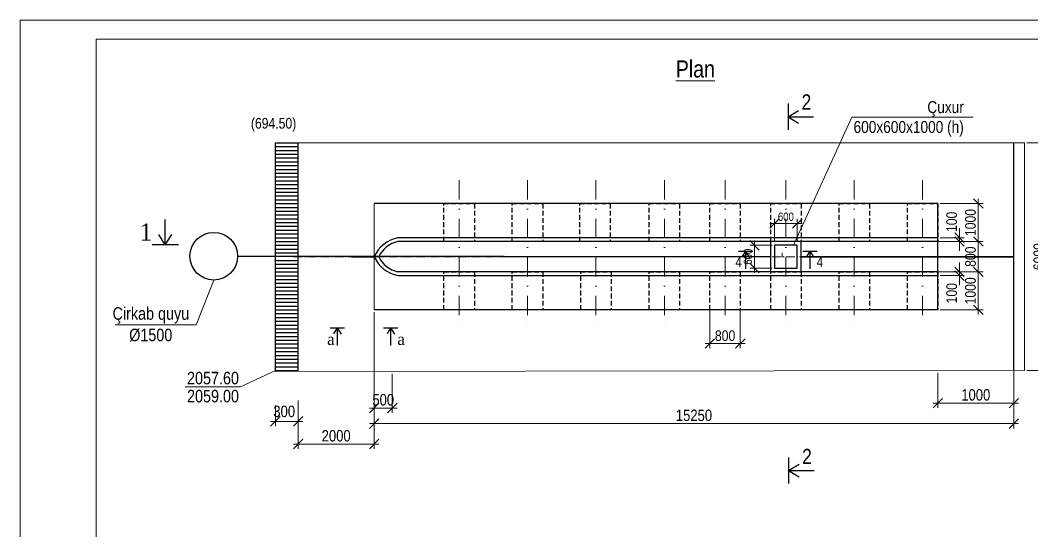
# Model space of a CAD drawing. Header units: millimetres. Extents: x -23631 to 2610815, y 484233 to 2921318.
# Drawn here: x 1736455 to 1763113, y 1462860 to 1476336 of the extents above; entities that cross this region are included whole.
import ezdxf

# ---------------------------------------------------------------- set-up
doc = ezdxf.new("R2010")
doc.units = ezdxf.units.MM
for name, pattern in [('ACAD_ISO10W100', [18, 12, -3, 0, -3]), ('DASHDOTX2', [50.8, 25.4, -12.7, 0, -12.7]), ('DASHEDX2', [38.1, 25.4, -12.7])]:
    doc.linetypes.add(name, pattern=pattern)
doc.layers.add('перегородка', color=130, linetype='Continuous', lineweight=20)
doc.styles.add('style1', font='arial.ttf')
doc.styles.add('style6', font='ARIALN.TTF', dxfattribs={"height": 300})
doc.styles.add('Times New Roman', font='times.ttf')
doc.dimstyles.new('DIM_100', dxfattribs={"dimscale": 100, "dimtxt": 2.5, "dimasz": 2.5, "dimexe": 1.25, "dimexo": 0.625, "dimtad": 1, "dimdec": 0, "dimtxsty": 'style1', "dimblk": 'OBLIQUE', "dimcen": 2.5, "dimdle": 1.25, "dimclrd": 251, "dimclre": 251, "dimaunit": 1, "dimadec": 3, "dimazin": 0, "dimtfac": 1, "dimtdec": 0, "dimtmove": 1, "dimatfit": 3, "dimfxl": 1.25, "dimlwd": 5, "dimlwe": 5, "dimarcsym": 0})

# ---------------------------------------------------------------- blocks, each defined once
blk = doc.blocks.new('_Oblique')
at = {"color": 0, "linetype": 'ByBlock', "lineweight": -2}
blk.add_line((-0.5, -0.5), (0.5, 0.5), dxfattribs=at)
blk = doc.blocks.new('*D34')
at = {"color": 251, "lineweight": 5, "transparency": 16777216}
for p, q in [((1760613, 1467044), (1760613, 1466125)), ((1762613, 1467044), (1762613, 1466125))]:
    blk.add_line(p, q, dxfattribs=at)
at = {"color": 251, "linetype": 'ByBlock', "lineweight": 5, "transparency": 16777216}
blk.add_line((1762738, 1466250), (1760488, 1466250), dxfattribs=at)
at = {"layer": 'Defpoints', "color": 0, "transparency": 16777216}
for p in [(1760613, 1467107), (1762613, 1467107), (1760613, 1466250)]:
    blk.add_point(p, dxfattribs=at)
at = {"color": 251, "lineweight": 5, "transparency": 16777216, "xscale": 250, "yscale": 250, "zscale": 250, "rotation": 180}
blk.add_blockref('_Oblique', (1760613, 1466250), dxfattribs=at)
at = {"color": 251, "lineweight": 5, "transparency": 16777216, "xscale": 250, "yscale": 250, "zscale": 250}
blk.add_blockref('_Oblique', (1762613, 1466250), dxfattribs=at)
at = {"color": 0, "transparency": 16777216, "insert": (1761613, 1466465), "char_height": 300, "attachment_point": 5, "style": 'style6'}
blk.add_mtext('1000', dxfattribs=at)
blk = doc.blocks.new('*D36')
at = {"color": 251, "lineweight": 5, "transparency": 16777216}
for p, q in [((1760614, 1470507), (1761804, 1470507)), ((1760614, 1469707), (1761804, 1469707))]:
    blk.add_line(p, q, dxfattribs=at)
at = {"color": 251, "linetype": 'ByBlock', "lineweight": 5, "transparency": 16777216}
blk.add_line((1761679, 1470632), (1761679, 1469582), dxfattribs=at)
at = {"layer": 'Defpoints', "color": 0, "transparency": 16777216}
for p in [(1760551, 1470507), (1760551, 1469707), (1761679, 1469707)]:
    blk.add_point(p, dxfattribs=at)
at = {"color": 251, "lineweight": 5, "transparency": 16777216, "xscale": 250, "yscale": 250, "zscale": 250}
for p, rotation in [((1761679, 1470507), 90), ((1761679, 1469707), 270)]:
    blk.add_blockref('_Oblique', p, dxfattribs=dict(at, rotation=rotation))
at = {"color": 0, "transparency": 16777216, "insert": (1761474, 1470107), "char_height": 300, "attachment_point": 5, "rotation": 90, "style": 'style6'}
blk.add_mtext('{\\H0.93333x;800}', dxfattribs=at)
blk = doc.blocks.new('*D37')
at = {"color": 251, "lineweight": 5, "transparency": 16777216}
for p, q in [((1754613, 1468694), (1754613, 1467693)), ((1755413, 1468694), (1755413, 1467693))]:
    blk.add_line(p, q, dxfattribs=at)
at = {"color": 251, "linetype": 'ByBlock', "lineweight": 5, "transparency": 16777216}
blk.add_line((1755538, 1467818), (1754488, 1467818), dxfattribs=at)
at = {"layer": 'Defpoints', "color": 0, "transparency": 16777216}
for p in [(1754613, 1468757), (1755413, 1468757), (1754613, 1467818)]:
    blk.add_point(p, dxfattribs=at)
at = {"color": 251, "lineweight": 5, "transparency": 16777216, "xscale": 250, "yscale": 250, "zscale": 250, "rotation": 180}
blk.add_blockref('_Oblique', (1754613, 1467818), dxfattribs=at)
at = {"color": 251, "lineweight": 5, "transparency": 16777216, "xscale": 250, "yscale": 250, "zscale": 250}
blk.add_blockref('_Oblique', (1755413, 1467818), dxfattribs=at)
at = {"color": 0, "transparency": 16777216, "insert": (1755013, 1468024), "char_height": 300, "attachment_point": 5, "style": 'style6'}
blk.add_mtext('{\\H0.93333x;800}', dxfattribs=at)
blk = doc.blocks.new('*D38')
at = {"color": 251, "lineweight": 5, "transparency": 16777216}
for p, q in [((1760676, 1471507), (1761804, 1471507)), ((1760676, 1470507), (1761804, 1470507))]:
    blk.add_line(p, q, dxfattribs=at)
at = {"color": 251, "linetype": 'ByBlock', "lineweight": 5, "transparency": 16777216}
blk.add_line((1761679, 1471632), (1761679, 1470382), dxfattribs=at)
at = {"layer": 'Defpoints', "color": 0, "transparency": 16777216}
for p in [(1760613, 1471507), (1760613, 1470507), (1761679, 1470507)]:
    blk.add_point(p, dxfattribs=at)
at = {"color": 251, "lineweight": 5, "transparency": 16777216, "xscale": 250, "yscale": 250, "zscale": 250}
for p, rotation in [((1761679, 1471507), 90), ((1761679, 1470507), 270)]:
    blk.add_blockref('_Oblique', p, dxfattribs=dict(at, rotation=rotation))
at = {"color": 0, "transparency": 16777216, "insert": (1761474, 1471007), "char_height": 300, "attachment_point": 5, "rotation": 90, "style": 'style6'}
blk.add_mtext('{\\H0.93333x;1000}', dxfattribs=at)
blk = doc.blocks.new('*D39')
at = {"color": 251, "lineweight": 5, "transparency": 16777216}
for p, q in [((1760676, 1469707), (1761804, 1469707)), ((1760676, 1468707), (1761804, 1468707))]:
    blk.add_line(p, q, dxfattribs=at)
at = {"color": 251, "linetype": 'ByBlock', "lineweight": 5, "transparency": 16777216}
blk.add_line((1761679, 1469832), (1761679, 1468582), dxfattribs=at)
at = {"layer": 'Defpoints', "color": 0, "transparency": 16777216}
for p in [(1760613, 1469707), (1760613, 1468707), (1761679, 1468707)]:
    blk.add_point(p, dxfattribs=at)
at = {"color": 251, "lineweight": 5, "transparency": 16777216, "xscale": 250, "yscale": 250, "zscale": 250}
for p, rotation in [((1761679, 1469707), 90), ((1761679, 1468707), 270)]:
    blk.add_blockref('_Oblique', p, dxfattribs=dict(at, rotation=rotation))
at = {"color": 0, "transparency": 16777216, "insert": (1761474, 1469207), "char_height": 300, "attachment_point": 5, "rotation": 90, "style": 'style6'}
blk.add_mtext('{\\H0.93333x;1000}', dxfattribs=at)
blk = doc.blocks.new('*D40')
at = {"color": 251, "linetype": 'ByBlock', "lineweight": 5, "transparency": 16777216}
for p, q in [((1761184, 1470607), (1761184, 1470857)), ((1761184, 1470507), (1761184, 1470607)), ((1761184, 1470507), (1761184, 1470257))]:
    blk.add_line(p, q, dxfattribs=at)
at = {"color": 251, "lineweight": 5, "transparency": 16777216}
for p, q in [((1760676, 1470607), (1761309, 1470607)), ((1760676, 1470507), (1761309, 1470507))]:
    blk.add_line(p, q, dxfattribs=at)
at = {"layer": 'Defpoints', "color": 0, "transparency": 16777216}
for p in [(1760613, 1470607), (1760613, 1470507), (1761184, 1470607)]:
    blk.add_point(p, dxfattribs=at)
at = {"color": 251, "lineweight": 5, "transparency": 16777216, "xscale": 250, "yscale": 250, "zscale": 250}
for p, rotation in [((1761184, 1470607), 270), ((1761184, 1470507), 90)]:
    blk.add_blockref('_Oblique', p, dxfattribs=dict(at, rotation=rotation))
at = {"color": 0, "transparency": 16777216, "insert": (1760979, 1471025), "char_height": 300, "attachment_point": 5, "rotation": 90, "style": 'style6'}
blk.add_mtext('{\\H0.93333x;100}', dxfattribs=at)
blk = doc.blocks.new('*D41')
at = {"color": 251, "linetype": 'ByBlock', "lineweight": 5, "transparency": 16777216}
for p, q in [((1761184, 1469707), (1761184, 1469957)), ((1761184, 1469707), (1761184, 1469607)), ((1761184, 1469607), (1761184, 1469357))]:
    blk.add_line(p, q, dxfattribs=at)
at = {"color": 251, "lineweight": 5, "transparency": 16777216}
for p, q in [((1760676, 1469707), (1761309, 1469707)), ((1760676, 1469607), (1761309, 1469607))]:
    blk.add_line(p, q, dxfattribs=at)
at = {"layer": 'Defpoints', "color": 0, "transparency": 16777216}
for p in [(1760613, 1469707), (1760613, 1469607), (1761184, 1469607)]:
    blk.add_point(p, dxfattribs=at)
at = {"color": 251, "lineweight": 5, "transparency": 16777216, "xscale": 250, "yscale": 250, "zscale": 250}
for p, rotation in [((1761184, 1469707), 270), ((1761184, 1469607), 90)]:
    blk.add_blockref('_Oblique', p, dxfattribs=dict(at, rotation=rotation))
at = {"color": 0, "transparency": 16777216, "insert": (1760979, 1469144), "char_height": 300, "attachment_point": 5, "rotation": 90, "style": 'style6'}
blk.add_mtext('{\\H0.93333x;100}', dxfattribs=at)
blk = doc.blocks.new('*D47')
at = {"color": 251, "linetype": 'ByBlock', "lineweight": 5, "transparency": 16777216}
blk.add_line((1755788, 1470532), (1755788, 1469682), dxfattribs=at)
at = {"color": 251, "lineweight": 5, "transparency": 16777216}
for p, q in [((1756251, 1470407), (1755663, 1470407)), ((1756251, 1469807), (1755663, 1469807))]:
    blk.add_line(p, q, dxfattribs=at)
at = {"layer": 'Defpoints', "color": 0, "transparency": 16777216}
for p in [(1756313, 1470407), (1755788, 1469807), (1756313, 1469807)]:
    blk.add_point(p, dxfattribs=at)
at = {"color": 251, "lineweight": 5, "transparency": 16777216, "xscale": 250, "yscale": 250, "zscale": 250}
for p, rotation in [((1755788, 1470407), 90), ((1755788, 1469807), 270)]:
    blk.add_blockref('_Oblique', p, dxfattribs=dict(at, rotation=rotation))
at = {"color": 0, "transparency": 16777216, "insert": (1755614, 1470107), "char_height": 300, "attachment_point": 5, "rotation": 90, "style": 'style6'}
blk.add_mtext('{\\fArial Narrow|b0|i0|c186|p34;\\H0.73333x;600}', dxfattribs=at)
blk = doc.blocks.new('*D48')
at = {"color": 251, "linetype": 'ByBlock', "lineweight": 5, "transparency": 16777216}
blk.add_line((1757038, 1470983), (1756188, 1470983), dxfattribs=at)
at = {"color": 251, "lineweight": 5, "transparency": 16777216}
for p, q in [((1756313, 1470519), (1756313, 1471108)), ((1756913, 1470519), (1756913, 1471108))]:
    blk.add_line(p, q, dxfattribs=at)
at = {"layer": 'Defpoints', "color": 0, "transparency": 16777216}
for p in [(1756313, 1470983), (1756313, 1470457), (1756913, 1470457)]:
    blk.add_point(p, dxfattribs=at)
at = {"color": 251, "lineweight": 5, "transparency": 16777216, "xscale": 250, "yscale": 250, "zscale": 250, "rotation": 180}
blk.add_blockref('_Oblique', (1756313, 1470983), dxfattribs=at)
at = {"color": 251, "lineweight": 5, "transparency": 16777216, "xscale": 250, "yscale": 250, "zscale": 250}
blk.add_blockref('_Oblique', (1756913, 1470983), dxfattribs=at)
at = {"color": 0, "transparency": 16777216, "insert": (1756613, 1471157), "char_height": 300, "attachment_point": 5, "style": 'style6'}
blk.add_mtext('{\\H0.73333x;600}', dxfattribs=at)
blk = doc.blocks.new('*D49')
at = {"color": 251, "lineweight": 5, "transparency": 16777216}
for p, q in [((1762960, 1473107), (1763605, 1473107)), ((1762960, 1467107), (1763605, 1467107))]:
    blk.add_line(p, q, dxfattribs=at)
at = {"color": 251, "linetype": 'ByBlock', "lineweight": 5, "transparency": 16777216}
blk.add_line((1763480, 1473232), (1763480, 1466982), dxfattribs=at)
at = {"layer": 'Defpoints', "color": 0, "transparency": 16777216}
for p in [(1762898, 1473107), (1762898, 1467107), (1763480, 1467107)]:
    blk.add_point(p, dxfattribs=at)
at = {"color": 251, "lineweight": 5, "transparency": 16777216, "xscale": 250, "yscale": 250, "zscale": 250}
for p, rotation in [((1763480, 1473107), 90), ((1763480, 1467107), 270)]:
    blk.add_blockref('_Oblique', p, dxfattribs=dict(at, rotation=rotation))
at = {"color": 0, "transparency": 16777216, "insert": (1763275, 1470107), "char_height": 300, "attachment_point": 5, "rotation": 90, "style": 'style6'}
blk.add_mtext('{\\H0.93333x;6000}', dxfattribs=at)
blk = doc.blocks.new('*D88')
at = {"color": 251, "lineweight": 5, "transparency": 16777216}
for p, q in [((1745773, 1468644), (1745773, 1465585)), ((1762613, 1468644), (1762613, 1465585))]:
    blk.add_line(p, q, dxfattribs=at)
at = {"color": 251, "linetype": 'ByBlock', "lineweight": 5, "transparency": 16777216}
blk.add_line((1762738, 1465710), (1745648, 1465710), dxfattribs=at)
at = {"layer": 'Defpoints', "color": 0, "transparency": 16777216}
for p in [(1745773, 1468707), (1762613, 1468707), (1745773, 1465710)]:
    blk.add_point(p, dxfattribs=at)
at = {"color": 251, "lineweight": 5, "transparency": 16777216, "xscale": 250, "yscale": 250, "zscale": 250, "rotation": 180}
blk.add_blockref('_Oblique', (1745773, 1465710), dxfattribs=at)
at = {"color": 251, "lineweight": 5, "transparency": 16777216, "xscale": 250, "yscale": 250, "zscale": 250}
blk.add_blockref('_Oblique', (1762613, 1465710), dxfattribs=at)
at = {"color": 0, "transparency": 16777216, "insert": (1754193, 1465926), "char_height": 300, "attachment_point": 5, "style": 'style6'}
blk.add_mtext('15250', dxfattribs=at)
blk = doc.blocks.new('*D93')
at = {"color": 251, "lineweight": 5, "transparency": 16777216}
for p, q in [((1745773, 1467024), (1745773, 1465995)), ((1746251, 1467025), (1746251, 1465995))]:
    blk.add_line(p, q, dxfattribs=at)
at = {"color": 251, "linetype": 'ByBlock', "lineweight": 5, "transparency": 16777216}
blk.add_line((1746376, 1466120), (1745648, 1466120), dxfattribs=at)
at = {"layer": 'Defpoints', "color": 0, "transparency": 16777216}
for p in [(1745773, 1467087), (1746251, 1467087), (1745773, 1466120)]:
    blk.add_point(p, dxfattribs=at)
at = {"color": 251, "lineweight": 5, "transparency": 16777216, "xscale": 250, "yscale": 250, "zscale": 250, "rotation": 180}
blk.add_blockref('_Oblique', (1745773, 1466120), dxfattribs=at)
at = {"color": 251, "lineweight": 5, "transparency": 16777216, "xscale": 250, "yscale": 250, "zscale": 250}
blk.add_blockref('_Oblique', (1746251, 1466120), dxfattribs=at)
at = {"color": 0, "transparency": 16777216, "insert": (1746012, 1466336), "char_height": 300, "attachment_point": 5, "style": 'style6'}
blk.add_mtext('{\\fArial Narrow|b0|i0|c238|p34;500}', dxfattribs=at)
blk = doc.blocks.new('*D97')
at = {"color": 251, "lineweight": 5, "transparency": 16777216}
for p, q in [((1743773, 1466315), (1743773, 1465046)), ((1745773, 1466315), (1745773, 1465046))]:
    blk.add_line(p, q, dxfattribs=at)
at = {"color": 251, "linetype": 'ByBlock', "lineweight": 5, "transparency": 16777216}
blk.add_line((1745898, 1465171), (1743648, 1465171), dxfattribs=at)
at = {"layer": 'Defpoints', "color": 0, "transparency": 16777216}
for p in [(1743773, 1466378), (1745773, 1466378), (1743773, 1465171)]:
    blk.add_point(p, dxfattribs=at)
at = {"color": 251, "lineweight": 5, "transparency": 16777216, "xscale": 250, "yscale": 250, "zscale": 250, "rotation": 180}
blk.add_blockref('_Oblique', (1743773, 1465171), dxfattribs=at)
at = {"color": 251, "lineweight": 5, "transparency": 16777216, "xscale": 250, "yscale": 250, "zscale": 250}
blk.add_blockref('_Oblique', (1745773, 1465171), dxfattribs=at)
at = {"color": 0, "transparency": 16777216, "insert": (1744773, 1465387), "char_height": 300, "attachment_point": 5, "style": 'style6'}
blk.add_mtext('2000', dxfattribs=at)
blk = doc.blocks.new('*D107')
at = {"color": 251, "lineweight": 5, "transparency": 16777216}
for p, q in [((1743173, 1466185), (1743173, 1465644)), ((1743773, 1466185), (1743773, 1465644))]:
    blk.add_line(p, q, dxfattribs=at)
at = {"color": 251, "linetype": 'ByBlock', "lineweight": 5, "transparency": 16777216}
blk.add_line((1743048, 1465769), (1743898, 1465769), dxfattribs=at)
at = {"layer": 'Defpoints', "color": 0, "transparency": 16777216}
for p in [(1743173, 1466247), (1743773, 1466247), (1743773, 1465769)]:
    blk.add_point(p, dxfattribs=at)
at = {"color": 251, "lineweight": 5, "transparency": 16777216, "xscale": 250, "yscale": 250, "zscale": 250, "rotation": 180}
blk.add_blockref('_Oblique', (1743173, 1465769), dxfattribs=at)
at = {"color": 251, "lineweight": 5, "transparency": 16777216, "xscale": 250, "yscale": 250, "zscale": 250}
blk.add_blockref('_Oblique', (1743773, 1465769), dxfattribs=at)
at = {"color": 0, "transparency": 16777216, "insert": (1743405, 1466030), "char_height": 300, "attachment_point": 5, "style": 'style6'}
blk.add_mtext('300', dxfattribs=at)
blk = doc.blocks.new('üü')
at = {"lineweight": 15}
for points in [[(3716207, 329430), (3765821, 329430), (3765821, 364480), (3716207, 364480)], [(3718676, 330047), (3765204, 330047), (3765204, 363863), (3718676, 363863)]]:
    blk.add_lwpolyline(points, close=True, dxfattribs=at)

msp = doc.modelspace()

# ---------------------------------------------------------------- linework, layer by layer
at = {"color": 7, "ltscale": 10000}
for p, q in [((1743173.2, 1473106.9), (1743773.2, 1473106.9)), ((1743173.2, 1467106.9), (1743173.2, 1473106.9)), ((1743773.2, 1467106.9), (1743773.2, 1473106.9)), ((1762613.1, 1467106.9), (1762613.1, 1473106.9)), ((1762613.1, 1467106.9), (1762613.1, 1473106.9)), ((1743173.2, 1473006.9), (1743773.2, 1473006.9)), ((1743173.2, 1472906.9), (1743773.2, 1472906.9)), ((1743173.2, 1472806.9), (1743773.2, 1472806.9)), ((1743173.2, 1472706.9), (1743773.2, 1472706.9)), ((1743173.2, 1472606.9), (1743773.2, 1472606.9)), ((1743173.2, 1472506.9), (1743773.2, 1472506.9)), ((1743173.2, 1472406.9), (1743773.2, 1472406.9)), ((1743173.2, 1472306.9), (1743773.2, 1472306.9)), ((1743173.2, 1472206.9), (1743773.2, 1472206.9)), ((1743173.2, 1472106.9), (1743773.2, 1472106.9)), ((1743173.2, 1472006.9), (1743773.2, 1472006.9)), ((1743173.2, 1471906.9), (1743773.2, 1471906.9)), ((1743173.2, 1471806.9), (1743773.2, 1471806.9)), ((1743173.2, 1471706.9), (1743773.2, 1471706.9)), ((1743173.2, 1471606.9), (1743773.2, 1471606.9)), ((1743173.2, 1471506.9), (1743773.2, 1471506.9)), ((1743173.2, 1471406.9), (1743773.2, 1471406.9)), ((1743173.2, 1471306.9), (1743773.2, 1471306.9)), ((1743173.2, 1471206.9), (1743773.2, 1471206.9)), ((1743173.2, 1471106.9), (1743773.2, 1471106.9)), ((1743173.2, 1471006.9), (1743773.2, 1471006.9)), ((1743173.2, 1470906.9), (1743773.2, 1470906.9)), ((1743173.2, 1470806.9), (1743773.2, 1470806.9)), ((1743173.2, 1470706.9), (1743773.2, 1470706.9)), ((1743173.2, 1470606.9), (1743773.2, 1470606.9)), ((1743173.2, 1470506.9), (1743773.2, 1470506.9)), ((1743173.2, 1470406.9), (1743773.2, 1470406.9)), ((1743173.2, 1470306.9), (1743773.2, 1470306.9)), ((1743173.2, 1470206.9), (1743773.2, 1470206.9)), ((1743173.2, 1470006.9), (1743773.2, 1470006.9)), ((1743173.2, 1469906.9), (1743773.2, 1469906.9)), ((1745173.2, 1470106.9), (1745773.2, 1470106.9)), ((1743173.2, 1469806.9), (1743773.2, 1469806.9)), ((1743173.2, 1469706.9), (1743773.2, 1469706.9)), ((1743173.2, 1469606.9), (1743773.2, 1469606.9)), ((1743173.2, 1469506.9), (1743773.2, 1469506.9)), ((1743173.2, 1469406.9), (1743773.2, 1469406.9)), ((1743173.2, 1469306.9), (1743773.2, 1469306.9)), ((1743173.2, 1469206.9), (1743773.2, 1469206.9)), ((1743173.2, 1469106.9), (1743773.2, 1469106.9)), ((1743173.2, 1469006.9), (1743773.2, 1469006.9)), ((1743173.2, 1468906.9), (1743773.2, 1468906.9)), ((1743173.2, 1468806.9), (1743773.2, 1468806.9)), ((1743173.2, 1468706.9), (1743773.2, 1468706.9)), ((1743173.2, 1468606.9), (1743773.2, 1468606.9)), ((1743173.2, 1468506.9), (1743773.2, 1468506.9)), ((1743173.2, 1468406.9), (1743773.2, 1468406.9)), ((1743173.2, 1468306.9), (1743773.2, 1468306.9)), ((1743173.2, 1468206.9), (1743773.2, 1468206.9)), ((1743173.2, 1468106.9), (1743773.2, 1468106.9)), ((1743173.2, 1468006.9), (1743773.2, 1468006.9)), ((1743173.2, 1467906.9), (1743773.2, 1467906.9)), ((1743173.2, 1467806.9), (1743773.2, 1467806.9)), ((1743173.2, 1467706.9), (1743773.2, 1467706.9)), ((1743173.2, 1467606.9), (1743773.2, 1467606.9)), ((1743173.2, 1467506.9), (1743773.2, 1467506.9)), ((1743173.2, 1467406.9), (1743773.2, 1467406.9)), ((1743173.2, 1467306.9), (1743773.2, 1467306.9)), ((1743173.2, 1467206.9), (1743773.2, 1467206.9)), ((1743173.2, 1467106.9), (1743773.2, 1467106.9))]:
    msp.add_line(p, q, dxfattribs=at)
at = {"color": 7, "lineweight": 35, "ltscale": 10000}
for p, q in [((1756213.1, 1470106.9), (1742178.7, 1470120.6)), ((1762613.1, 1470106.9), (1757013.1, 1470106.9))]:
    msp.add_line(p, q, dxfattribs=at)
at = {"color": 7, "linetype": 'DASHEDX2', "lineweight": 25, "ltscale": 5}
for points in [[(1748410.9, 1471506.9), (1748410.9, 1470506.9), (1747610.9, 1470506.9), (1747610.9, 1471506.9), (1748410.9, 1471506.9)], [(1750210.9, 1471506.9), (1750210.9, 1470506.9), (1749410.9, 1470506.9), (1749410.9, 1471506.9), (1750210.9, 1471506.9)], [(1751989.6, 1471506.9), (1751989.6, 1470506.9), (1751189.6, 1470506.9), (1751189.6, 1471506.9), (1751989.6, 1471506.9)], [(1753813.1, 1471506.9), (1753813.1, 1470506.9), (1753013.1, 1470506.9), (1753013.1, 1471506.9), (1753813.1, 1471506.9)], [(1755413.1, 1471506.9), (1755413.1, 1470506.9), (1754613.1, 1470506.9), (1754613.1, 1471506.9), (1755413.1, 1471506.9)], [(1757013.1, 1471506.9), (1757013.1, 1470506.9), (1756213.1, 1470506.9), (1756213.1, 1471506.9), (1757013.1, 1471506.9)], [(1758813.1, 1471506.9), (1758813.1, 1470506.9), (1758013.1, 1470506.9), (1758013.1, 1471506.9), (1758813.1, 1471506.9)], [(1760613.1, 1471506.9), (1760613.1, 1470506.9), (1759813.1, 1470506.9), (1759813.1, 1471506.9), (1760613.1, 1471506.9)], [(1748410.9, 1469706.9), (1748410.9, 1468706.9), (1747610.9, 1468706.9), (1747610.9, 1469706.9), (1748410.9, 1469706.9)], [(1750210.9, 1469706.9), (1750210.9, 1468706.9), (1749410.9, 1468706.9), (1749410.9, 1469706.9), (1750210.9, 1469706.9)], [(1752013.1, 1469706.9), (1752013.1, 1468706.9), (1751213.1, 1468706.9), (1751213.1, 1469706.9), (1752013.1, 1469706.9)], [(1753813.1, 1469706.9), (1753813.1, 1468706.9), (1753013.1, 1468706.9), (1753013.1, 1469706.9), (1753813.1, 1469706.9)], [(1755413.1, 1469706.9), (1755413.1, 1468706.9), (1754613.1, 1468706.9), (1754613.1, 1469706.9), (1755413.1, 1469706.9)], [(1757013.1, 1469706.9), (1757013.1, 1468706.9), (1756213.1, 1468706.9), (1756213.1, 1469706.9), (1757013.1, 1469706.9)], [(1758813.1, 1469706.9), (1758813.1, 1468706.9), (1758013.1, 1468706.9), (1758013.1, 1469706.9), (1758813.1, 1469706.9)], [(1760613.1, 1469706.9), (1760613.1, 1468706.9), (1759813.1, 1468706.9), (1759813.1, 1469706.9), (1760613.1, 1469706.9)]]:
    msp.add_lwpolyline(points, dxfattribs=at)
at = {"color": 7, "lineweight": 30, "ltscale": 10000}
msp.add_circle((1741550.8, 1470120.2), 627.8, dxfattribs=at)
at = {"layer": 'перегородка', "color": 7, "lineweight": 30, "ltscale": 10000}
for p, q in [((1756669.4, 1474139.4), (1756669.4, 1473447.9)), ((1756669.4, 1473793.6), (1756948.6, 1473962.1)), ((1756669.4, 1473793.6), (1757341.9, 1473793.6)), ((1756669.4, 1473793.6), (1756948.6, 1473625.1)), ((1750613.1, 1471506.9), (1745773.2, 1471506.9)), ((1760613.1, 1471506.9), (1750613.1, 1471506.9)), ((1760613.1, 1468706.9), (1760613.1, 1471506.9)), ((1740273.6, 1470415.7), (1740273.6, 1471088.3)), ((1740273.6, 1470415.7), (1740105.2, 1470694.9)), ((1740273.6, 1470415.7), (1740442.1, 1470694.9)), ((1760613.1, 1470606.9), (1746398.2, 1470606.9)), ((1760613.1, 1470506.9), (1746398.2, 1470506.9)), ((1756213.1, 1469706.9), (1756213.1, 1470506.9)), ((1757013.1, 1469706.9), (1757013.1, 1470506.9)), ((1740619.4, 1470415.7), (1739927.9, 1470415.7)), ((1755362.7, 1470250.5), (1755741.8, 1470250.5)), ((1755552.2, 1470250.5), (1755456.5, 1470091.8)), ((1755552.2, 1470250.5), (1755552.2, 1469784.3)), ((1755552.2, 1470250.5), (1755654.8, 1470080.6)), ((1756313.1, 1470406.9), (1756313.1, 1469806.9)), ((1756913.1, 1470406.9), (1756313.1, 1470406.9)), ((1756913.1, 1469806.9), (1756913.1, 1470406.9)), ((1757057.3, 1470252.5), (1757436.3, 1470252.5)), ((1757246.8, 1470252.5), (1757151.1, 1470093.8)), ((1757246.8, 1470252.5), (1757246.8, 1469786.3)), ((1757246.8, 1470252.5), (1757349.3, 1470082.6)), ((1760613.1, 1469706.9), (1746398.2, 1469706.9)), ((1756313.1, 1469806.9), (1756913.1, 1469806.9)), ((1760613.1, 1469606.9), (1746398.2, 1469606.9)), ((1760613.1, 1468706.9), (1745773.2, 1468706.9)), ((1744611.5, 1468232), (1744990.5, 1468232)), ((1744801, 1468232), (1744705.3, 1468073.3)), ((1744801, 1468232), (1744801, 1467765.8)), ((1744801, 1468232), (1744903.5, 1468062.1)), ((1746017.7, 1468232), (1746396.8, 1468232)), ((1746207.2, 1468232), (1746111.5, 1468073.3)), ((1746207.2, 1468232), (1746207.2, 1467765.8)), ((1746207.2, 1468232), (1746309.8, 1468062.1)), ((1756684, 1464819.6), (1756684, 1464128.1)), ((1756684, 1464473.9), (1756963.2, 1464642.4)), ((1756684, 1464473.9), (1757356.5, 1464473.9)), ((1756684, 1464473.9), (1756963.2, 1464305.4))]:
    msp.add_line(p, q, dxfattribs=at)
at = {"layer": 'перегородка', "lineweight": 13, "ltscale": 10000}
for p, q in [((1756811.1, 1470406.9), (1758353.3, 1473778.5)), ((1761546.3, 1473778.5), (1758353.3, 1473778.5)), ((1741550.8, 1469492.4), (1741088.1, 1468308.8)), ((1741088.1, 1468308.8), (1738957.4, 1468308.8)), ((1743173.2, 1467106.9), (1742257.1, 1466677.3)), ((1742257.1, 1466677.3), (1740798.3, 1466677.3))]:
    msp.add_line(p, q, dxfattribs=at)
at = {"layer": 'перегородка', "color": 1, "linetype": 'DASHDOTX2', "ltscale": 20}
for p, q in [((1748013.1, 1472124.3), (1748013.1, 1468203.2)), ((1749813.1, 1472124.3), (1749813.1, 1468203.2)), ((1751613.1, 1472124.3), (1751613.1, 1468203.2)), ((1753413.1, 1472124.3), (1753413.1, 1468203.2)), ((1755013.1, 1472124.3), (1755013.1, 1468203.2)), ((1756613.1, 1472124.3), (1756613.1, 1468203.2)), ((1758413.1, 1472124.3), (1758413.1, 1468203.2)), ((1760213.1, 1472124.3), (1760213.1, 1468203.2))]:
    msp.add_line(p, q, dxfattribs=at)
at = {"layer": 'перегородка', "color": 7, "ltscale": 10000}
for p, q in [((1745773.2, 1471506.9), (1745773.2, 1468706.9)), ((1751363.1, 1471506.9), (1751263.1, 1471506.9)), ((1751363.1, 1471506.9), (1752163.1, 1471506.9)), ((1752163.1, 1471506.9), (1752263.1, 1471506.9)), ((1752763.1, 1471506.9), (1752663.1, 1471506.9)), ((1753563.1, 1471506.9), (1753663.1, 1471506.9)), ((1754563.1, 1471506.9), (1754463.1, 1471506.9)), ((1754963.1, 1471506.9), (1754563.1, 1471506.9)), ((1754963.1, 1471506.9), (1755363.1, 1471506.9)), ((1757013.1, 1471506.9), (1756613.1, 1471506.9)), ((1757013.1, 1471506.9), (1757413.1, 1471506.9)), ((1757413.1, 1471506.9), (1757013.1, 1471506.9)), ((1760613.1, 1471506.9), (1759813.1, 1471506.9)), ((1746863.1, 1470506.9), (1746398.2, 1470506.9)), ((1760613.1, 1468706.9), (1751415.5, 1468706.9))]:
    msp.add_line(p, q, dxfattribs=at)
at = {"layer": 'перегородка', "color": 7, "linetype": 'ACAD_ISO10W100'}
msp.add_line((1756513.1, 1470206.9), (1756513.1, 1470106.9), dxfattribs=at)
at = {"layer": 'перегородка', "color": 7, "linetype": 'ACAD_ISO10W100', "ltscale": 20}
msp.add_line((1762613.1, 1470106.9), (1743646.3, 1470106.9), dxfattribs=at)
at = {"layer": 'перегородка', "color": 7, "ltscale": 10000}
msp.add_lwpolyline([(1743173.2, 1471456.9), (1743173.2, 1473106.9), (1762898, 1473106.9), (1762898, 1473106.9), (1762898, 1467106.9), (1743173.2, 1467084.2), (1743173.2, 1468729.6)], dxfattribs=at)
at = {"layer": 'перегородка', "color": 7, "lineweight": 30, "ltscale": 10000}
for centre, radius, start, end in [((1746573.3, 1469747.4), 877.1, 101.51411, 155.80551), ((1746570.3, 1469771), 755.8, 103.159, 153.60953), ((1746573.3, 1470466.4), 877.1, 204.19449, 258.48589), ((1746570.3, 1470442.8), 755.8, 206.39047, 256.841)]:
    msp.add_arc(centre, radius, start, end, dxfattribs=at)

# ---------------------------------------------------------------- block references
at = {"xscale": 0.8095442897741573, "yscale": 0.8095442897741573, "zscale": 0.8095442897741573}
msp.add_blockref('üü', (-1271979, 1181272.8), dxfattribs=at)

# ---------------------------------------------------------------- texts
at = {"layer": 'перегородка', "color": 7, "ltscale": 10000}
for s, insert, char_height, attachment_point, style in [('{\\fArial Narrow|b0|i0|c186|p34;\\LPlan }', (1754745.8, 1475277.6), 450, 3, 'style6'), ('2', (1757281.1, 1474383.5), 400, 3, 'style6'), ('        {\\fArial Narrow|b0|i0|c238|p34;Çuxur\\P600x600x1000 (h)}', (1761297.7, 1474205.3), 314.401, 3, 'style6'), ('({\\fArial Narrow|b0|i0|c238|p34;694.50})', (1742527.7, 1473761.6), 280, 1, 'style6'), ('1', (1739933.9, 1470532.5), 450, 9, 'Times New Roman'), ('4', (1755283.8, 1470102.6), 270, 1, 'style6'), ('4', (1757421.4, 1470104.6), 270, 1, 'style6'), ('{\\fArial Narrow|b0|i0|c238|p34;Çirkab quyu}', (1740903.5, 1468775.8), 330, 3, 'style6'), ('%%C1500', (1740458.7, 1468210.4), 330, 3, 'style6'), ('a', (1744532.6, 1468084.1), 300, 1, 'Times New Roman'), ('a', (1746381.9, 1468084.1), 300, 1, 'Times New Roman'), ('{\\fArial Narrow|b0|i0|c238|p34;2057.60}', (1742213.3, 1467074), 330, 3, 'style6'), ('{\\fArial Narrow|b0|i0|c238|p34;2059.00}', (1742213.3, 1466599.3), 330, 3, 'style6'), ('2', (1757295.8, 1465043.8), 400, 3, 'style6')]:
    msp.add_mtext(s, dxfattribs=dict(at, insert=insert, char_height=char_height, attachment_point=attachment_point, style=style))

# ---------------------------------------------------------------- dimensions: what is measured, and where the dimension line sits
for base, p1, p2, angle, text, picture, middle in [((1763480.2, 1467106.9), (1762898, 1473106.9), (1762898, 1467106.9), 90, '{\\H0.93333x;<>}', '*D49', (1763274.8, 1470106.9)), ((1755788.5, 1469806.9), (1756313.1, 1470406.9), (1756313.1, 1469806.9), 90, '{\\fArial Narrow|b0|i0|c186|p34;\\H0.73333x;600}', '*D47', (1755613.7, 1470106.9)), ((1761679.4, 1469706.9), (1760551.2, 1470506.9), (1760551.2, 1469706.9), 90, '{\\H0.93333x;<>}', '*D36', (1761474, 1470106.9)), ((1745773.2, 1465710), (1762613.1, 1468706.9), (1745773.2, 1468706.9), 180, '15250', '*D88', (1754193.1, 1465925.7)), ((1760612.9, 1466249.8), (1762613.1, 1467106.6), (1760612.9, 1467106.6), 180, '1000', '*D34', (1761613, 1466465.4)), ((1743773.2, 1465171.1), (1745773.2, 1466377.9), (1743773.2, 1466377.9), 180, '2000', '*D97', (1744773.2, 1465386.7))]:
    dim = msp.add_linear_dim(base=base, p1=p1, p2=p2, angle=angle, text=text, dimstyle='DIM_100', override={"dimtxsty": 'style6'})
    dim.commit()
    dim.dimension.update_dxf_attribs({"geometry": picture, "text_midpoint": middle})
for base, p1, p2, angle, text, picture, middle in [((1761679.4, 1470506.9), (1760613.1, 1471506.9), (1760613.1, 1470506.9), 90, '{\\H0.93333x;1000}', '*D38', (1761679.4, 1471006.9)), ((1756313.1, 1470982.6), (1756913.1, 1470456.9), (1756313.1, 1470456.9), 180, '{\\H0.73333x;600}', '*D48', (1756613.1, 1470982.6)), ((1761184.5, 1470606.9), (1760613.1, 1470506.9), (1760613.1, 1470606.9), 90, '{\\H0.93333x;100}', '*D40', (1761184.5, 1471025)), ((1761184.5, 1469606.9), (1760613.1, 1469706.9), (1760613.1, 1469606.9), 90, '{\\H0.93333x;100}', '*D41', (1761184.5, 1469144)), ((1761679.4, 1468706.9), (1760613.1, 1469706.9), (1760613.1, 1468706.9), 90, '{\\H0.93333x;1000}', '*D39', (1761679.4, 1469206.9)), ((1754613.1, 1467818.5), (1755413.1, 1468756.9), (1754613.1, 1468756.9), 180, '{\\H0.93333x;800}', '*D37', (1755013.1, 1467818.5)), ((1745773.2, 1466120), (1746251.4, 1467087.4), (1745773.2, 1467086.9), 180, '{\\fArial Narrow|b0|i0|c238|p34;500}', '*D93', (1746012.4, 1466120)), ((1743773.2, 1465769.5), (1743173.2, 1466247.2), (1743773.2, 1466247.2), 0, '300', '*D107', (1743405.5, 1465814.6))]:
    dim = msp.add_linear_dim(base=base, p1=p1, p2=p2, angle=angle, text=text, dimstyle='DIM_100', override={"dimtxsty": 'style6'})
    dim.commit()
    dim.dimension.update_dxf_attribs({"geometry": picture, "text_midpoint": middle, "dimtype": 160})

doc.saveas('drawing.dxf')
